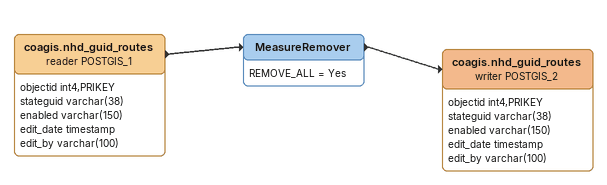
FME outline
coagis.nhd_guid_routes (reader POSTGIS_1)
    attributes: objectid int4,PRIKEY, stateguid varchar(38), enabled varchar(150), edit_date timestamp, edit_by varchar(100)
    -> MeasureRemover
MeasureRemover
    REMOVE_ALL = Yes
    -> coagis.nhd_guid_routes (writer POSTGIS_2)
coagis.nhd_guid_routes (writer POSTGIS_2)
    attributes: objectid int4,PRIKEY, stateguid varchar(38), enabled varchar(150), edit_date timestamp, edit_by varchar(100)
